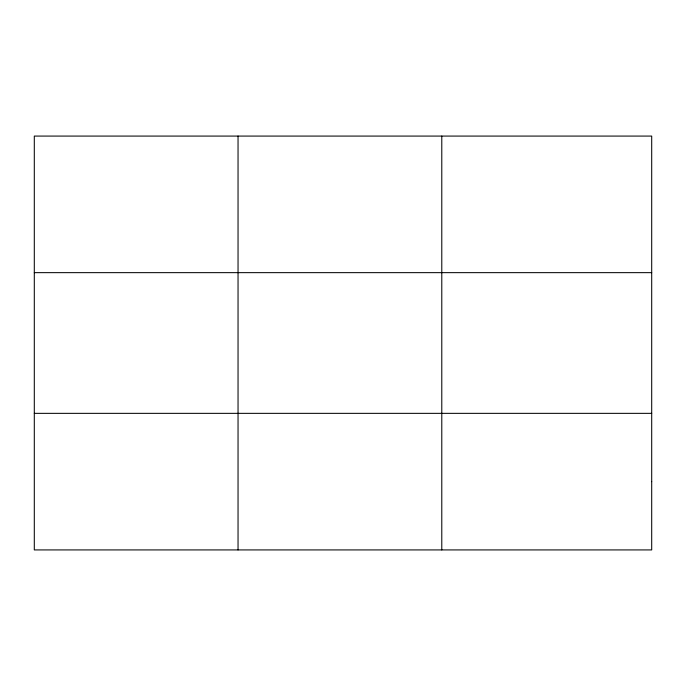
<?xml version="1.0" encoding="UTF-8"?>
<svg xmlns="http://www.w3.org/2000/svg" width="686" height="686" viewBox="0 0 686 686"><rect width="100%" height="100%" fill="white"/><g stroke="black" fill="none" stroke-linecap="round" stroke-linejoin="round"><path stroke-width="1.03" d="M238.042 136.077L238.042 549.923M441.784 136.077L441.784 549.923M34.3 272.651L651.7 272.651M34.3 413.349L651.7 413.349M651.7 481.632L651.7 549.923L34.3 549.923L34.3 136.077L651.7 136.077L651.7 481.632"/></g></svg>
